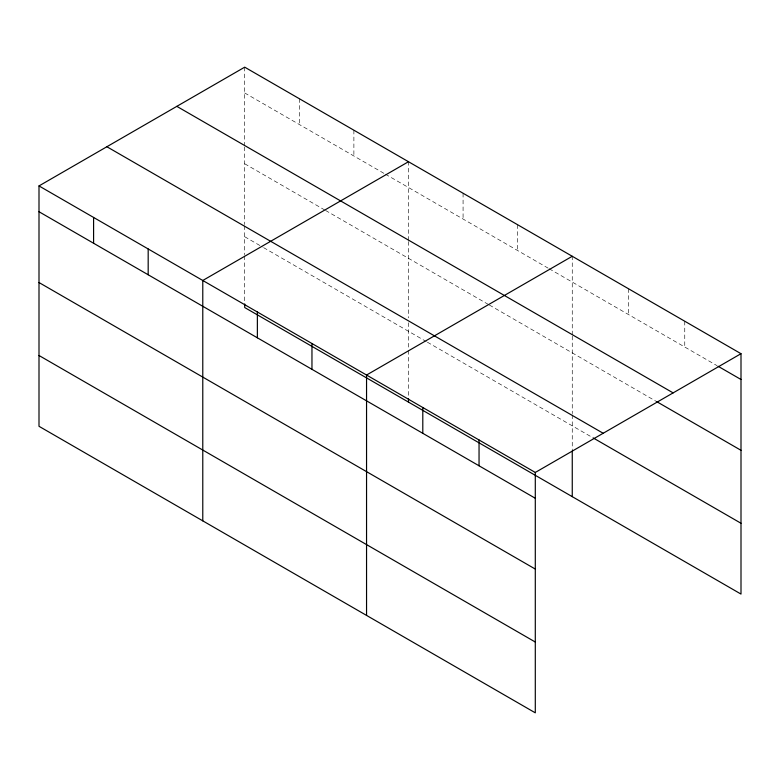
<?xml version="1.0" encoding="UTF-8"?>
<svg xmlns="http://www.w3.org/2000/svg" width="780" height="780" viewBox="0 0 780 780"><rect width="100%" height="100%" fill="white"/><g stroke="black" fill="none" stroke-linecap="round" stroke-linejoin="round"><path stroke-width="0.58" stroke-dasharray="3.9 2.92" d="M408.486 241.527L408.486 317.909M408.486 240.328L408.486 161.723M572.257 336.082L572.257 413.683M572.257 334.883L572.257 256.279M244.705 92.966L384.335 173.579M385.388 174.184L548.116 268.135M549.159 268.739L717.044 365.664M244.705 163.771L324.49 209.839M325.543 210.444L488.27 304.395M489.323 305L656.633 401.602M244.705 236.73L262.548 247.036M263.601 247.64L426.328 341.591M427.381 342.196L592.049 437.268M684.752 321.223L684.752 347.022M628.505 288.746L628.505 314.555M572.257 414.901L572.257 449.845M517.667 224.757L517.667 250.556M463.076 193.235L463.076 219.043M408.486 322.774L408.486 349.294M408.486 350.493L408.486 397.293M353.886 130.201L353.886 156M299.296 98.68L299.296 124.478M244.705 67.168L244.705 145.772M244.705 146.971L244.705 224.572M244.705 225.791L244.705 254.728M244.705 255.938L244.705 302.738"/><path stroke-width="1.17" d="M535.294 569.068L535.294 472.456L39 185.923L39 426.299L535.294 712.832L535.294 569.068L39 282.535M244.705 303.937L244.705 307.544L741 594.077L741 353.701L244.705 67.168L39 185.923M408.486 161.723L202.78 280.478L202.78 520.855M572.257 256.279L366.551 375.034L366.551 615.41M535.294 472.456L741 353.701M718.087 366.269L741 379.499M176.826 106.353L673.12 392.886M656.633 401.602L741 450.304M106.88 146.737L603.174 433.27M593.092 437.873L741 523.263M39 211.731L535.294 498.264M39 355.495L535.294 642.028M572.257 451.045L572.257 496.655M479.047 439.988L479.047 465.787M422.799 407.511L422.799 433.31M408.486 398.492L408.486 402.1M311.961 343.522L311.961 369.32M257.371 312L257.371 337.798M148.18 248.966L148.18 274.765M93.59 217.445L93.59 243.243"/></g></svg>
